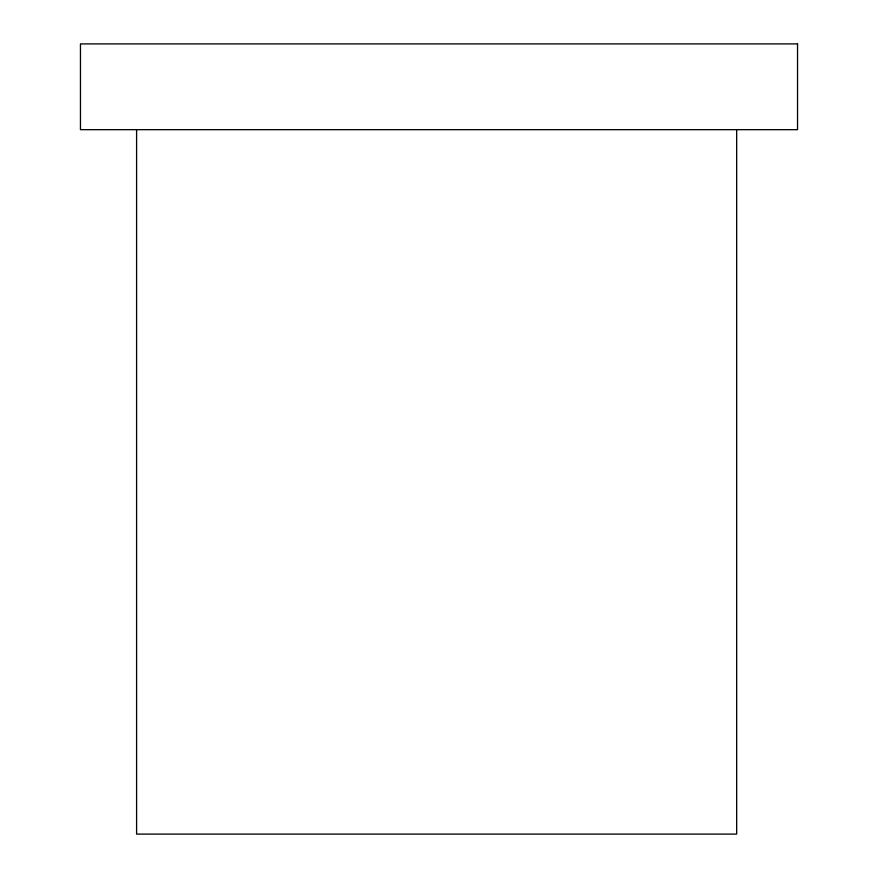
<?xml version="1.0" encoding="UTF-8"?>
<svg xmlns="http://www.w3.org/2000/svg" width="878" height="878" viewBox="0 0 878 878"><rect width="100%" height="100%" fill="white"/><g stroke="black" fill="none" stroke-linecap="round" stroke-linejoin="round"><path stroke-width="1.32" d="M736.664 129.703L736.664 834.1L136.595 834.1L136.595 129.703M797.542 43.9L80.458 43.9L80.458 129.67L797.542 129.67L797.542 43.9"/></g></svg>
